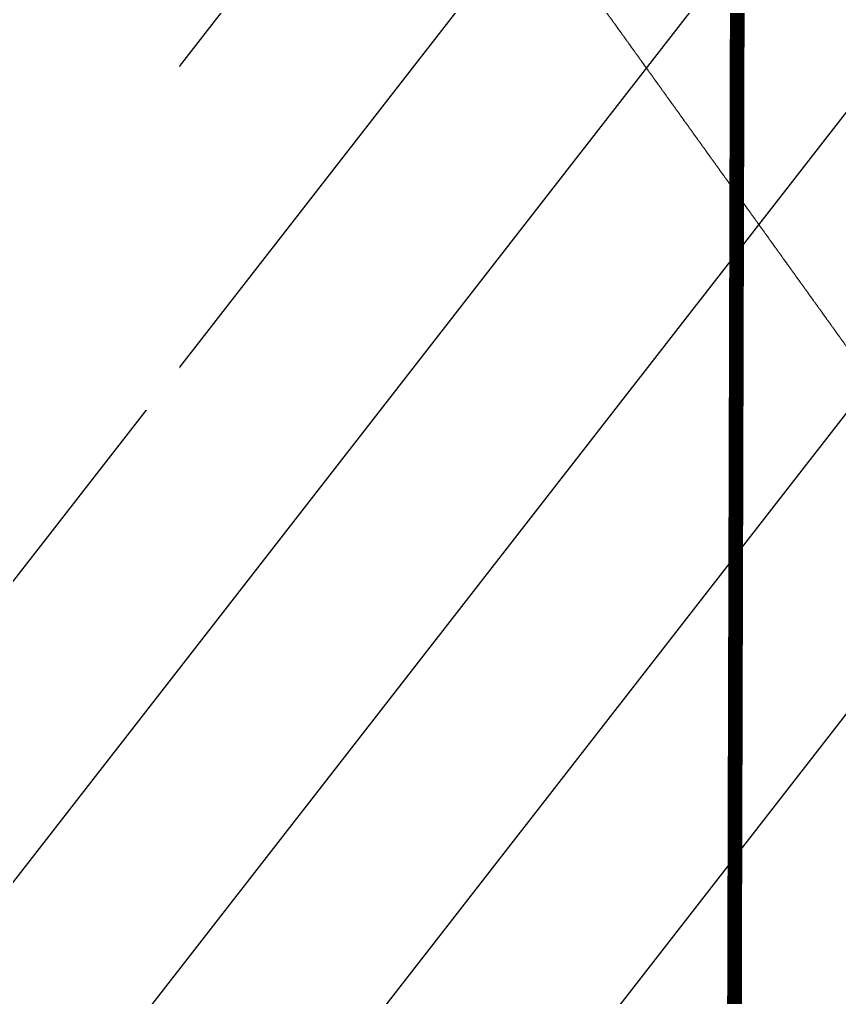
# Model space of a CAD drawing. Header units: centimetres. Extents: x -6122352 to 4157695, y -1694241 to 1947892.
# Drawn here: x 196907 to 198024, y -185972 to -184640 of the extents above; entities that cross this region are included whole.
import ezdxf
from ezdxf.xclip import XClip

# ---------------------------------------------------------------- set-up
doc = ezdxf.new("R2010")
doc.units = ezdxf.units.CM
doc.header["$MEASUREMENT"] = 0
doc.header["$XCLIPFRAME"] = 2
for name, pattern in [('DASHED2', [0.375, 0.25, -0.125]), ('XR-AR-END-SETTING OUT PLAN$0$23585-XR-AR-END-GROUND FLOOR$0$23261-XR-AR-SI-GF$0$HIDDEN', [0.375, 0.25, -0.125]), ('XR-AR-END-SETTING OUT PLAN$0$23585-XR-AR-END-GROUND FLOOR$0$XR-END-GROUND FLOOR PLAN$0$xf_6a1$0$DASHED', [0.75, 0.5, -0.25])]:
    doc.linetypes.add(name, pattern=pattern)
for name, color, linetype, lineweight in [('@ Foundations', 4, 'DASHED2', 50), ('XR-AR-END-SETTING OUT PLAN$0$23585-XR-AR-END-GROUND FLOOR$0$A-EQUP-KITN-PLAN', 202, 'Continuous', 9), ('XR-AR-END-SETTING OUT PLAN$0$23585-XR-AR-END-GROUND FLOOR$0$A-FLOR-OVHD', 9, 'XR-AR-END-SETTING OUT PLAN$0$23585-XR-AR-END-GROUND FLOOR$0$23261-XR-AR-SI-GF$0$HIDDEN', 15), ('XR-AR-END-SETTING OUT PLAN$0$23585-XR-AR-END-GROUND FLOOR$0$A-WALL', 7, 'Continuous', 30)]:
    doc.layers.add(name, color=color, linetype=linetype, lineweight=lineweight)
doc.layers.add('@MI-REF LAYER', color=7, linetype='Continuous')
doc.layers.add('B_TH_6', color=7, linetype='Continuous')
doc.styles.get("Standard").update_dxf_attribs({"font": 'arial.ttf'})
doc.dimstyles.new('LEADER', dxfattribs={"dimtxt": 0.18, "dimasz": 0.25, "dimexe": 0.18, "dimexo": 0.0625, "dimgap": 0.09, "dimtad": 0, "dimtih": 1, "dimtoh": 1, "dimdec": 4, "dimzin": 0, "dimdsep": 46, "dimtxsty": 'Standard', "dimblk": 'DOT', "dimcen": 0.09, "dimadec": 0, "dimazin": 0, "dimtfac": 1, "dimtdec": 4, "dimtofl": 0, "dimtmove": 0, "dimatfit": 3, "dimldrblk": 'DOT', "dimfxl": 1, "dimtolj": 1, "dimtzin": 0, "dimarcsym": 0})

# ---------------------------------------------------------------- blocks, each defined once
blk = doc.blocks.new('XR-AR-END-SETTING OUT PLAN')
at = {"layer": 'XR-AR-END-SETTING OUT PLAN$0$23585-XR-AR-END-GROUND FLOOR$0$A-EQUP-KITN-PLAN', "color": 8}
for p, q in [((3650.109346702695, 14099.99880218506), (5250.113769307733, 14099.9988026619)), ((3650.1093467623, 13849.9988026619), (3650.109346702695, 14099.99880218506)), ((3650.109004810452, 13749.9988026619), (5250.113769248128, 13749.9988026619)), ((3850.109238997102, 11100.00033140182), (3850.107901349664, 13149.99880361557)), ((5650.107139065862, 13149.99880218506), (3850.107901349664, 13149.99880361557))]:
    blk.add_line(p, q, dxfattribs=at)
at = {"layer": 'XR-AR-END-SETTING OUT PLAN$0$23585-XR-AR-END-GROUND FLOOR$0$A-EQUP-KITN-PLAN', "color": 8, "linetype": 'XR-AR-END-SETTING OUT PLAN$0$23585-XR-AR-END-GROUND FLOOR$0$XR-END-GROUND FLOOR PLAN$0$xf_6a1$0$DASHED'}
for p, q in [((3650.110123351216, 12899.99910211563), (3650.107762530446, 13849.9988026619)), ((3250.108286634088, 12899.99910211563), (3650.110123351216, 12899.99910211563))]:
    blk.add_line(p, q, dxfattribs=at)
at = {"layer": 'XR-AR-END-SETTING OUT PLAN$0$23585-XR-AR-END-GROUND FLOOR$0$A-FLOR-OVHD', "color": 8, "ltscale": 5}
for p, q in [((5250.252145186067, 13849.9988026619), (3650.247722819448, 13849.99880218506)), ((5250.113769248128, 13749.9988026619), (3650.10934664309, 13749.99880218506))]:
    blk.add_line(p, q, dxfattribs=at)
at = {"layer": 'XR-AR-END-SETTING OUT PLAN$0$23585-XR-AR-END-GROUND FLOOR$0$A-WALL', "color": 8}
blk.add_lwpolyline([(3650.084305241704, 13749.99880218506), (3250.103198900819, 13749.9988026619), (3250.103199318051, 13849.9988026619), (3650.084305599332, 13849.9988026619)], close=True, dxfattribs=at)
blk = doc.blocks.new('END UNIT')
at = {"xscale": 0.001, "yscale": 0.001, "zscale": 0.001}
blk.add_blockref('XR-AR-END-SETTING OUT PLAN', (-9.150201729830158, 0), dxfattribs=at)
blk = doc.blocks.new('TH_6')
at = {"xscale": -1}
blk.add_blockref('END UNIT', (495838.3053798437, 2769163.996563952), dxfattribs=at)
blk = doc.blocks.new('23585-XR-AR-MALDIVE-3$0$TH_6')
at = {"layer": 'B_TH_6', "xscale": 1.000019685734281, "yscale": 1.000019685734281, "zscale": 1.000019685734281}
blk.add_blockref('TH_6', (-9.760182827245444, -54.51303543616086), dxfattribs=at)
at = {"layer": '@ Foundations', "linetype": 'DASHED2', "ltscale": 25}
blk.add_lwpolyline([(495843.2811675412, 2769176.24685416), (495843.2811675412, 2769178.946854159), (495845.3811675408, 2769178.946854159), (495845.3811675408, 2769176.24685416)], close=True, dxfattribs=at)
blk = doc.blocks.new('_Dot')
at = {"color": 0, "linetype": 'ByBlock', "lineweight": -2}
blk.add_line((-0.5, 0), (-1, 0), dxfattribs=at)
at = {"color": 0, "linetype": 'ByBlock', "const_width": 0.5}
blk.add_lwpolyline([(-0.25, 0, 1), (0.25, 0, 1)], format="xyb", close=True, dxfattribs=at)

msp = doc.modelspace()

# ---------------------------------------------------------------- block references
at = {"layer": '@MI-REF LAYER'}
ref = msp.add_blockref('23585-XR-AR-MALDIVE-3$0$TH_6', (-496138576.6226714, -2769274498.800779), dxfattribs=dict(at, xscale=1000, yscale=1000, zscale=1000, rotation=359.9898040391973))
XClip(ref).set_block_clipping_path([(495847.3922300867, 2769163.9971941216), (495847.39543188945, 2769187.936311596), (495838.31676110416, 2769187.8964212337), (495832.31675830134, 2769187.8963837423), (495826.3167534692, 2769187.8963462515), (495820.31703141355, 2769187.8962964136), (495814.31702637416, 2769187.896258923), (495808.3170215406, 2769187.8962214305), (495802.31687913626, 2769187.896331399), (495793.3616038712, 2769187.9364081295), (495793.3508954707, 2769163.997079878)])

# ---------------------------------------------------------------- next in the draw order: wipeouts: each hides what was drawn before it
at = {"color": 10}
msp.add_wipeout([(198652.9756713558, -193283.0341741783), (198655.56038286825, -179009.48125989918), (192407.0320688614, -179008.3531483149), (192405.5177468357, -179309.00614102208), (156604.56268152504, -179302.67270204728), (156604.66468535212, -179001.99820904477), (150354.3761512051, -179001.05638164657), (150352.22660348756, -193274.43890615515), (198652.96948456284, -193283.03417292034)], dxfattribs=at).dxf.layer = '@MI-REF LAYER'

# ---------------------------------------------------------------- next in the draw order: hatches: boundary and pattern name
at = {"layer": '@MI-REF LAYER', "transparency": 33554508}
h = msp.add_hatch(dxfattribs=at)
h.set_pattern_fill('ANSI31', color=256, scale=1999.999998458916, angle=186.7223562192661)
h.set_pattern_definition([(231.7223562192661, (2377468138.012326, 1503811052.832294), (196.2545353839104, -154.8681931350905), [])])
h.paths.add_polyline_path([(198652.9704295214, -193283.0341727923), (198655.5603827885, -179009.481259977), (192405.4366738899, -179009.8144404655), (192405.5177432849, -179308.9928290312), (156604.3118226964, -179302.62190096), (156604.3653194829, -179001.9981077398), (150354.376177097, -179000.8859239218), (150352.2253604671, -193274.4389058782)])

# ---------------------------------------------------------------- next in the draw order: linework, layer by layer
at = {"layer": '@MI-REF LAYER', "color": 1, "const_width": 20}
msp.add_lwpolyline([(201627.1293186625, -198729.6776816927), (197864.8992461396, -194298.0987040342), (197870.8812595709, -189478.4462716496), (196928.8946807529, -189474.9178261676), (197870.8812595709, -189478.4462716496), (197901.436981064, -178509.5808174609), (201634.67370805, -174889.0531755753)], dxfattribs=at)

# ---------------------------------------------------------------- next in the draw order: leaders
at = {"layer": '@MI-REF LAYER', "linetype": 'DASHED2'}
msp.add_leader([(200304.3277177772, -188247.8360001711), (197125.0217431274, -183820.3626915924)], dimstyle='LEADER', dxfattribs=at)

# ---------------------------------------------------------------- next in the draw order: wipeouts: each hides what was drawn before it
at = {"color": 10}
msp.add_wipeout([(189939.05360980038, -185170.1915095552), (197124.77725214802, -185171.4917890818), (197125.37617254272, -181861.68214547128), (189939.65104232403, -181868.60264563386), (189939.05361015347, -185170.19150925128)], dxfattribs=at).dxf.layer = '@MI-REF LAYER'

doc.saveas('drawing.dxf')
